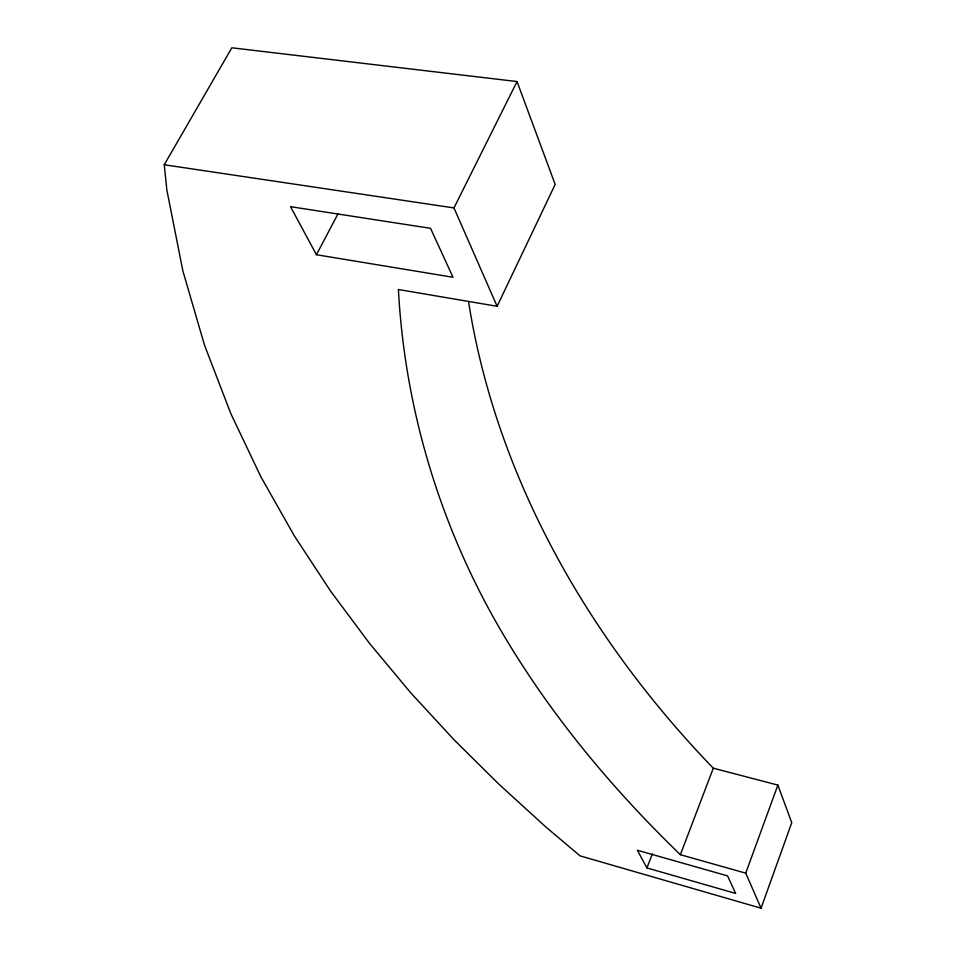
<?xml version="1.0" encoding="UTF-8"?>
<svg xmlns="http://www.w3.org/2000/svg" width="956" height="956" viewBox="0 0 956 956"><rect width="100%" height="100%" fill="white"/><g stroke="black" fill="none" stroke-linecap="round" stroke-linejoin="round"><path stroke-width="1.43" d="M761.048 908.2L745.74 873.151L680.373 854.7C607.669 784.338 542.697 705.361 493.153 616.907C437.37 516.694 404.484 404.101 398.413 289.513L497.108 306.29L555.173 184.436L517.029 81.547L231.83 47.8L164.253 164.755L166.858 190.005L182.859 270.859L204.453 344.961L230.695 413.315L260.845 476.733L294.34 535.874L330.704 591.298L369.59 643.472L410.721 692.801L453.897 739.621L498.936 784.231L545.721 826.88L580.053 855.871L761.048 908.2L791.747 822.686L777.873 785.091L713.296 768.194C589.924 640.353 496.666 479.362 468.667 302.371M745.74 873.151L777.873 785.091M680.373 854.7L713.296 768.194M646.913 867.928L637.365 850.243L727.588 875.899L735.654 893.442L646.913 867.928L652.303 854.007M497.108 306.29L453.969 207.93L517.029 81.547M316.436 254.726L290.516 206.675L430.535 228.317L453.001 277.264L316.436 254.726L338.018 213.786M164.253 164.755L453.969 207.93"/></g></svg>
